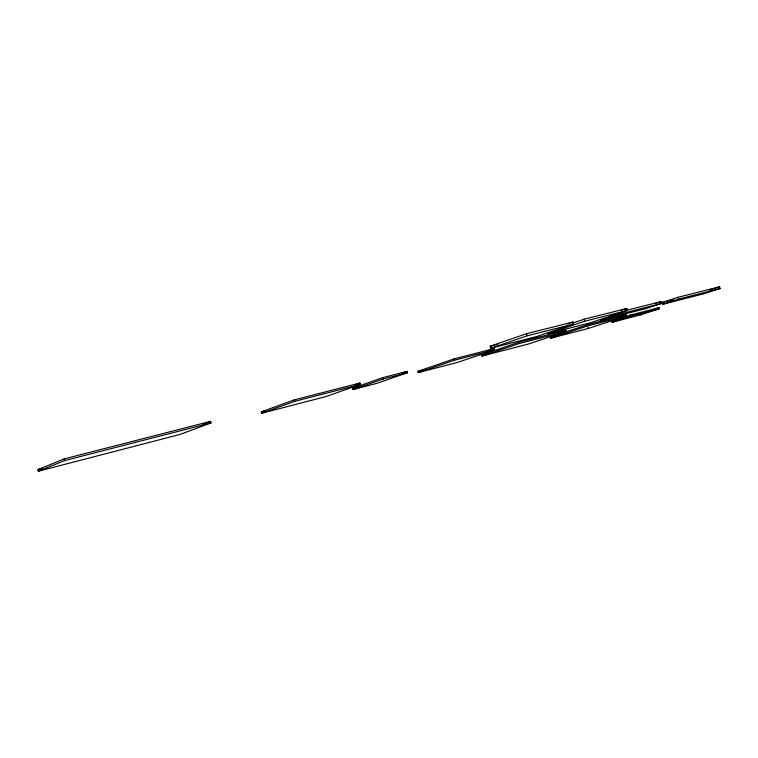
<?xml version="1.0" encoding="UTF-8"?>
<svg xmlns="http://www.w3.org/2000/svg" width="758" height="758" viewBox="0 0 758 758"><rect width="100%" height="100%" fill="white"/><g stroke="black" fill="none" stroke-linecap="round" stroke-linejoin="round"><path stroke-width="1.14" d="M37.9 469.628L64.079 458.941L210.601 421.353L211.037 422.898L180.158 434.41L38.336 471.22L37.9 469.628L42.476 468.444M38.336 471.22L64.544 460.618L211.037 422.898M202.888 424.253L210.601 421.353M261.245 411.85L294.275 399.883L360.022 383.017L360.42 384.42L325.931 396.567L261.643 413.252L261.245 411.85L265.755 410.684M261.643 413.252L294.691 401.342L360.42 384.42M355.568 384.59L360.022 383.017M352.565 388.229L382.847 377.607L407.169 371.363L407.558 372.709L376.878 383.34L352.944 389.555L352.565 388.229L361.689 385.869M352.944 389.555L383.235 378.981L407.558 372.709M401.693 373.268L407.169 371.363M490.151 346.226L526.469 333.728L572.925 322.036L573.531 324.064L536.721 336.505L490.748 348.254L490.151 346.226L498.006 344.236M417.895 371.335L454.033 358.904L494.083 348.633L494.453 349.912L457.728 362.352L418.255 372.604L417.895 371.335L425.788 369.298M418.255 372.604L454.421 360.221L494.453 349.912M490.748 348.254L527.094 335.832L573.531 324.064M486.295 351.286L494.083 348.633M567.354 323.931L572.925 322.036M572.906 323.012L584.077 319.222L626.79 308.478L627.368 310.42L590.179 322.842L547.778 333.681L584.674 321.24L627.368 310.42M481.69 354.839L518.709 342.313L565.913 330.204L566.264 331.417L528.743 343.924L482.041 356.042L481.69 354.839L487.385 353.361M482.041 356.042L519.078 343.573L566.264 331.417M621.323 310.306L626.79 308.478M559.29 332.421L565.913 330.204M550.441 337.054L588.142 324.5L626.023 314.788L626.364 315.944L588.379 328.441L550.782 338.201L550.441 337.054L560.693 334.401M550.782 338.201L588.502 325.694L626.364 315.944M655.452 303.446L661.023 301.599L661.573 303.427L645.968 308.582L600.156 320.293L615.676 315.12L661.573 303.427M662.34 302.48L677.965 297.316L719.579 286.78L720.1 288.523L704.447 293.63L662.871 304.252L662.34 302.48L673.587 299.618M615.97 318.104L626.023 314.788M662.871 304.252L678.505 299.116L720.1 288.523M611.744 321.202L630.466 315.044L659.015 307.691L659.337 308.781L640.548 314.902L612.066 322.302L611.744 321.202L621.996 318.549M709.516 290.077L719.579 286.78M612.066 322.302L630.798 316.162L659.337 308.781M653.491 309.501L659.015 307.691M625.445 310.609L661.023 301.599M677.965 297.316L678.505 299.116M640.226 313.831L640.548 314.902M630.466 315.044L630.798 316.162M588.142 324.5L588.502 325.694M588.047 327.333L588.379 328.441M584.077 319.222L584.674 321.24M526.469 333.728L527.094 335.832M518.709 342.313L519.078 343.573M454.033 358.904L454.421 360.221M382.847 377.607L383.235 378.981M294.275 399.883L294.691 401.342M64.079 458.941L64.544 460.618"/></g></svg>
